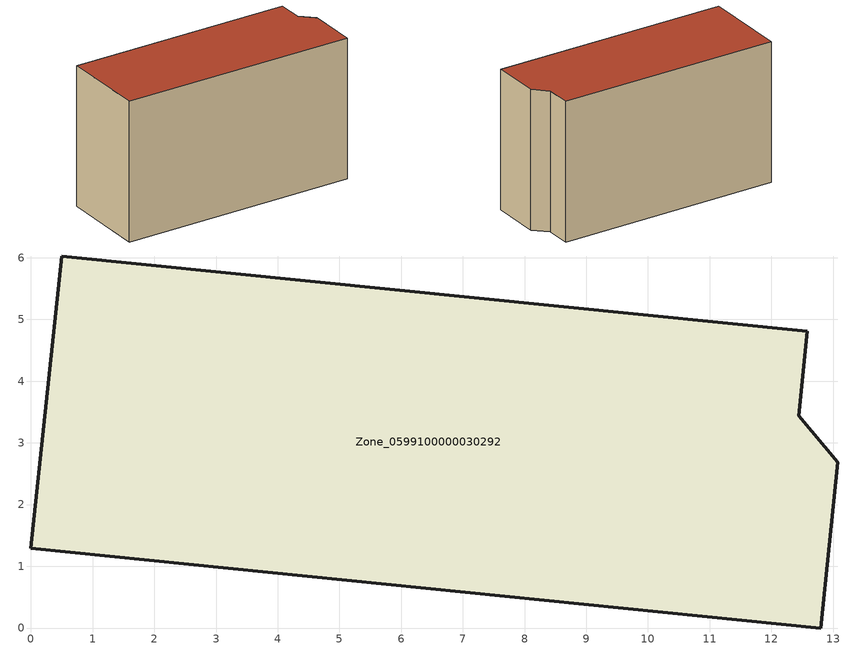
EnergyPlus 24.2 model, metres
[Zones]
Zone_0599100000030292
 floor ground (C_G): 12.8,0 0,1.29 0.5,6.03 12.58,4.81 12.44,3.44 13.07,2.69 z0
 wall outside (C_F): 12.58,4.81 0.5,6.03 0,1.29 12.8,0 13.07,2.69 12.44,3.44 12.58,4.81 z0:7.71
 roof outside (C_R): 13.07,2.69 12.44,3.44 12.58,4.81 0.5,6.03 0,1.29 12.8,0 z7.71
[BUILDING]
Pand.0599100000030292: North Axis=0; Terrain=City; Loads Convergence Tolerance Value=0.04; Temperature Convergence Tolerance Value=0.4; Solar Distribution=FullExterior; Maximum Number of Warmup Days=25; Minimum Number of Warmup Days=1
[Site:Location]
Rotterdam.The.Hague.AP_ZH_NLD Design_Conditions: Latitude=51.96; Longitude=4.45; Time Zone=1; Elevation=-4.5
[SITE:GROUNDTEMPERATURE:BUILDINGSURFACE]
18, 18, 18, 18, 18, 18, 18, 18, 18, 18, 18, 18
[MATERIAL] Thermal Absorptance=0.9; Solar Absorptance=0.7; Visible Absorptance=0.7
Name | Roughness | Thickness | Conductivity | Density | Specific Heat
G.TI.1946 | MediumSmooth | 0.15 | 1 | 540 | 1210
F.TI.1946 | Rough | 0.3 | 0.857143 | 1920 | 840
R.TI.1946 | MediumRough | 0.2 | 0.1 | 1500 | 1000
[CONSTRUCTION]
C_G: G.TI.1946
C_F: F.TI.1946
C_R: R.TI.1946
[ZONE]
Zone_0599100000030292: Type=1; Multiplier=1; Ceiling Height=Autocalculate; Volume=Autocalculate; Floor Area=autocalculate; Part of Total Floor Area=Yes
[ZONEINFILTRATION:DESIGNFLOWRATE]
Infil_Zone_0599100000030292: Zone or ZoneList or Space or SpaceList=Zone_0599100000030292; Schedule=AlwaysOn; Design Flow Rate Calculation Method=Flow/Area; Flow Rate per Floor Area=0.003; Constant Term Coefficient=1; Temperature Term Coefficient=0; Velocity Term Coefficient=0; Velocity Squared Term Coefficient=0
[HVACTEMPLATE:ZONE:IDEALLOADSAIRSYSTEM]
Zone_0599100000030292: Maximum Heating Supply Air Temperature=50; Minimum Cooling Supply Air Temperature=13; Maximum Heating Supply Air Humidity Ratio=0.0156; Minimum Cooling Supply Air Humidity Ratio=0.0077; Heating Limit=NoLimit; Cooling Limit=NoLimit; Dehumidification Control Type=ConstantSensibleHeatRatio; Cooling Sensible Heat Ratio=0.7; Dehumidification Setpoint=60; Humidification Control Type=None; Humidification Setpoint=30; Outdoor Air Method=None; Outdoor Air Flow Rate per Person=0.00944; Outdoor Air Flow Rate per Zone Floor Area=0; Outdoor Air Flow Rate per Zone=0; Demand Controlled Ventilation Type=None; Outdoor Air Economizer Type=NoEconomizer; Heat Recovery Type=None; Sensible Heat Recovery Effectiveness=0.7; Latent Heat Recovery Effectiveness=0.65
[ZONECONTROL:THERMOSTAT]
ThermostatControl_Zone_0599100000030292: Zone or ZoneList=Zone_0599100000030292; Control Type Schedule=DualSetpointControlType; Control 1=Thermostat_Zone_0599100000030292; Temperature Difference Between Cutout And Setpoint=0
[THERMOSTATSETPOINT:DUALSETPOINT]
Thermostat_Zone_0599100000030292: Heating Setpoint Temperature Schedule=HeatingSetpoint_Zone_0599100000030292; Cooling Setpoint Temperature Schedule=CoolingSetpoint_Zone_0599100000030292
[SCHEDULE:COMPACT]
HeatingSetpoint_Zone_0599100000030292: Through: 12/31, For: AllDays, Until: 24:00, 21
CoolingSetpoint_Zone_0599100000030292: Through: 12/31, For: AllDays, Until: 24:00, 24
DualSetpointControlType: Through: 12/31, For: AllDays, Until: 24:00, 4
AlwaysOn: Through: 12/31, For: AllDays, Until: 24:00, 1
